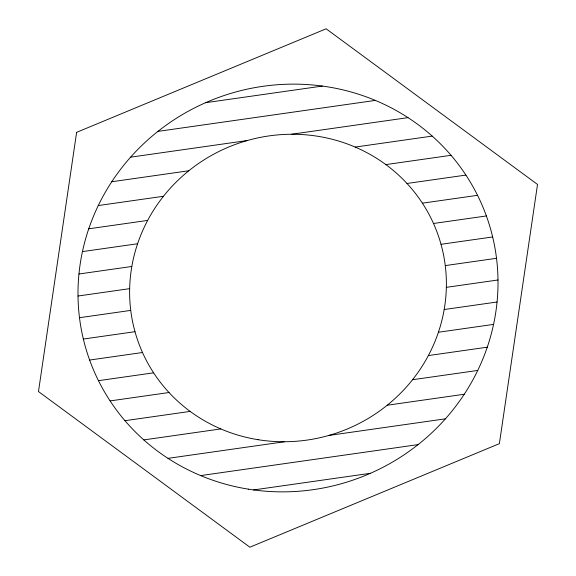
<?xml version="1.0" encoding="UTF-8"?>
<svg xmlns="http://www.w3.org/2000/svg" width="576" height="576" viewBox="0 0 576 576"><rect width="100%" height="100%" fill="white"/><g stroke="black" fill="none" stroke-linecap="round" stroke-linejoin="round"><path stroke-width="0.86" d="M205.589 102.701L322.358 86.069M157.932 131.386L375.358 100.411M130.608 157.169L247.183 140.558M291.442 134.258L408.017 117.648M111.766 181.75L188.791 170.77M355.169 147.074L432.202 136.094M98.266 205.56L163.469 196.272M385.834 164.599L451.037 155.311M88.74 228.816L147.65 220.421M406.994 183.478L465.905 175.082M82.44 251.604L137.592 243.749M422.388 203.177L477.54 195.322M78.948 273.996L131.832 266.465M433.49 223.488L486.374 215.957M78.005 296.021L129.658 288.662M441.007 244.31L492.653 236.952M79.488 317.707L130.745 310.399M445.255 265.601L496.512 258.293M83.347 339.048L134.993 331.69M446.342 287.338L497.995 279.979M89.626 360.043L142.51 352.512M444.168 309.535L497.052 302.004M98.46 380.678L153.612 372.823M438.408 332.251L493.56 324.396M110.095 400.918L169.006 392.522M428.35 355.579L487.26 347.184M124.963 420.689L190.166 411.401M412.531 379.728L477.734 370.44M143.798 439.906L220.831 428.926M387.209 405.23L464.234 394.25M167.983 458.352L284.558 441.742M328.817 435.442L445.392 418.831M200.642 475.589L418.068 444.614M253.642 489.931L370.411 473.299M76.622 132.343L38.484 391.543L249.869 547.2L499.378 443.657L537.516 184.457L326.131 28.8L76.622 132.343M248.35 489.154A211.054 202.781 -21 0 0 486.432 216.101A211.054 202.781 -21 0 0 129.218 158.746A211.054 202.781 -21 0 0 248.35 489.154M258.098 439.704A159.17 152.928 -21 0 0 437.652 233.777A159.17 152.928 -21 0 0 168.257 190.519A159.17 152.928 -21 0 0 258.098 439.704"/></g></svg>
